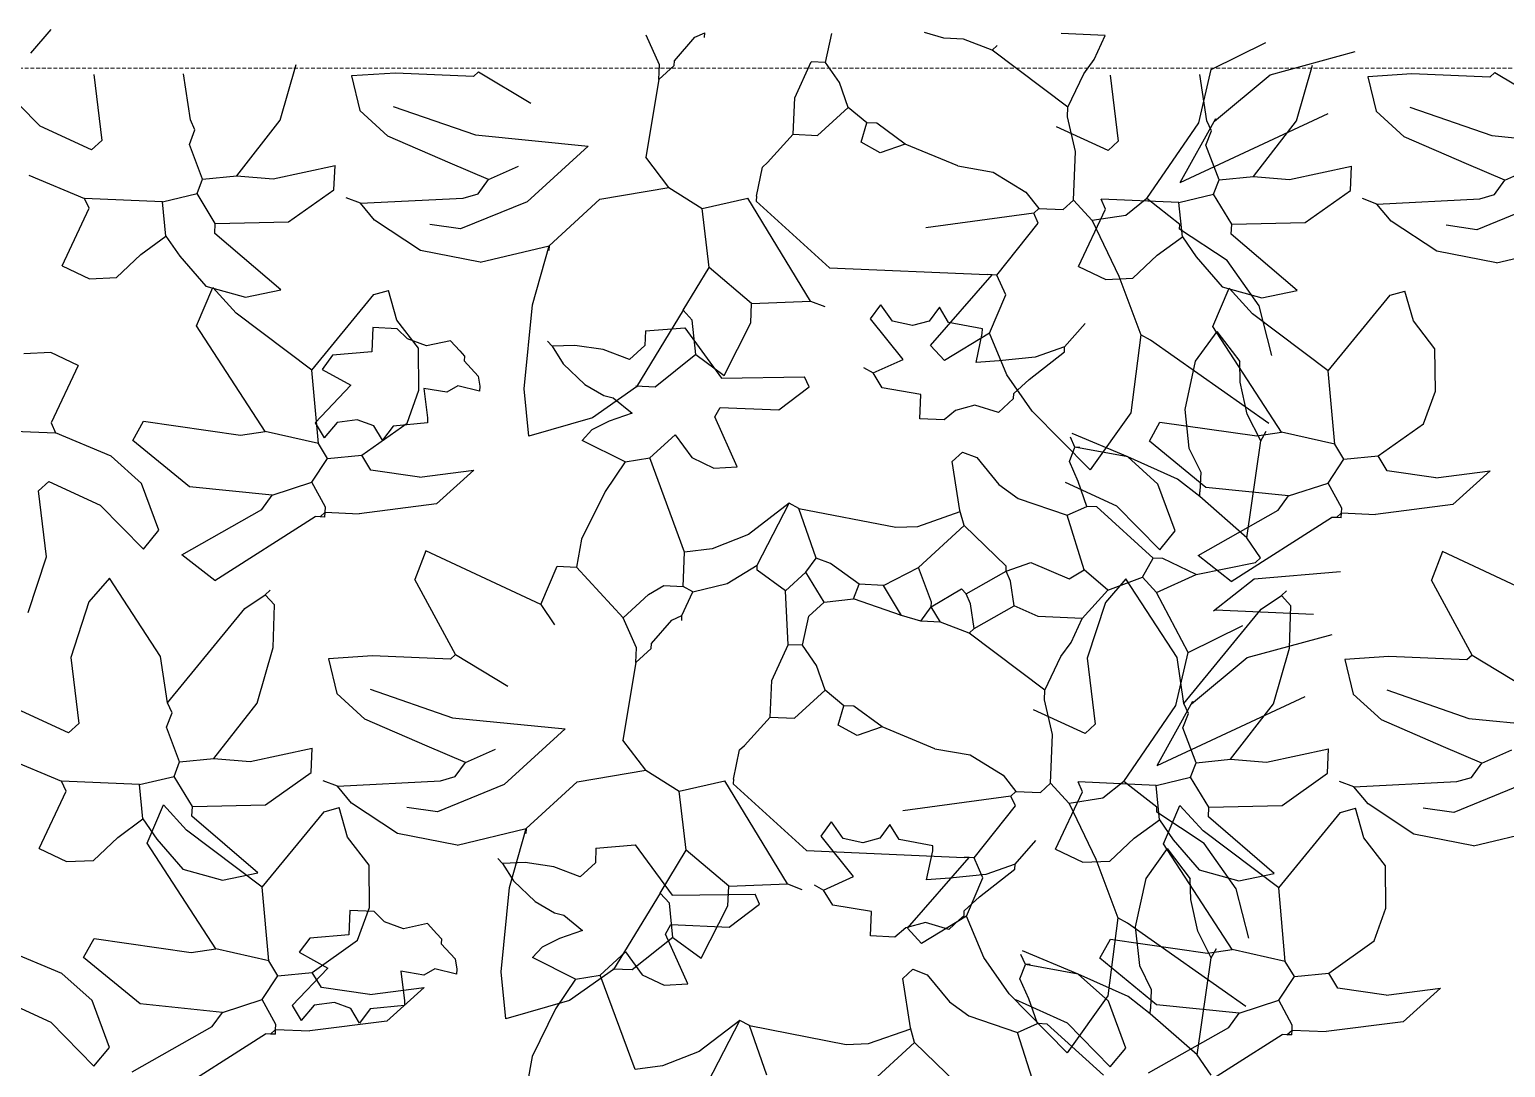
# Model space of a CAD drawing. Header units: inches. Extents: x 2960 to 8891, y 1487 to 4457.
# Drawn here: x 7907.5 to 8004.1, y 3478.7 to 3546.6 of the extents above; entities that cross this region are included whole.
import ezdxf

# ---------------------------------------------------------------- set-up
doc = ezdxf.new("R2010")
doc.units = ezdxf.units.IN
doc.header["$MEASUREMENT"] = 0
doc.linetypes.add('HIDDEN', pattern=[0.375, 0.25, -0.125])
doc.layers.add('A-FLOR-FTPT', color=6, linetype='HIDDEN', lineweight=13)
doc.layers.add('VERDE_siepe', color=96, linetype='Continuous')

msp = doc.modelspace()

# ---------------------------------------------------------------- linework, layer by layer
at = {"layer": 'A-FLOR-FTPT'}
msp.add_line((8103.189, 3544.083), (7807.324, 3544.083), dxfattribs=at)
at = {"layer": 'VERDE_siepe'}
for p, q in [((7907.582, 3545.084), (7908.927, 3546.623)), ((7948.747, 3544.301), (7947.873, 3546.257)), ((7951.063, 3546.118), (7951.715, 3546.41)), ((7951.701, 3546.09), (7951.715, 3546.41)), ((7959.62, 3544.467), (7960.023, 3546.367)), ((7967.36, 3546.047), (7966.098, 3546.421)), ((7977.915, 3546.226), (7975.044, 3546.352)), ((7977.207, 3544.659), (7977.915, 3546.226)), ((7949.718, 3544.579), (7951.063, 3546.118)), ((7968.636, 3545.991), (7967.36, 3546.047)), ((7970.522, 3545.27), (7968.636, 3545.991)), ((7970.522, 3545.27), (7970.856, 3545.575)), ((7975.474, 3541.539), (7970.522, 3545.27)), ((7984.85, 3544.006), (7988.443, 3545.767)), ((7923.912, 3540.684), (7924.952, 3544.328)), ((7948.705, 3543.344), (7948.747, 3544.301)), ((7949.704, 3544.26), (7949.718, 3544.579)), ((7957.597, 3542.162), (7958.663, 3544.509)), ((7959.62, 3544.467), (7958.663, 3544.509)), ((7960.522, 3543.149), (7959.62, 3544.467)), ((7976.528, 3543.73), (7977.207, 3544.659)), ((7988.721, 3543.661), (7994.279, 3545.178)), ((7990.453, 3540.637), (7991.492, 3544.282)), ((7911.714, 3543.676), (7912.232, 3539.356)), ((7918.044, 3540.702), (7917.587, 3543.727)), ((7931.464, 3543.777), (7928.579, 3543.583)), ((7928.579, 3543.583), (7929.119, 3541.322)), ((7936.568, 3543.554), (7931.464, 3543.777)), ((7936.901, 3543.859), (7936.568, 3543.554)), ((7936.901, 3543.859), (7940.327, 3541.792)), ((7948.705, 3543.344), (7947.844, 3538.268)), ((7948.705, 3543.344), (7949.704, 3544.26)), ((7975.474, 3541.539), (7976.528, 3543.73)), ((7978.254, 3543.629), (7978.773, 3539.31)), ((7984.059, 3540.525), (7984.85, 3544.006)), ((7984.584, 3540.655), (7984.127, 3543.68)), ((7985.076, 3540.63), (7988.721, 3543.661)), ((7998.005, 3543.73), (7995.12, 3543.536)), ((7995.12, 3543.536), (7995.66, 3541.275)), ((8003.109, 3543.507), (7998.005, 3543.73)), ((8003.441, 3543.812), (8003.109, 3543.507)), ((8003.441, 3543.812), (8006.867, 3541.745)), ((7908.191, 3540.293), (7905.366, 3543.172)), ((7961.091, 3541.526), (7960.522, 3543.149)), ((7931.315, 3541.592), (7936.695, 3539.723)), ((7957.498, 3539.765), (7957.597, 3542.162)), ((7959.093, 3539.696), (7961.091, 3541.526)), ((7962.325, 3540.514), (7961.091, 3541.526)), ((7975.446, 3540.9), (7975.474, 3541.539)), ((7997.856, 3541.545), (8003.236, 3539.676)), ((7918.335, 3540.049), (7918.044, 3540.701)), ((7921.081, 3537.053), (7923.912, 3540.684)), ((7930.964, 3539.644), (7929.119, 3541.322)), ((7961.95, 3539.252), (7962.325, 3540.514)), ((7962.963, 3540.486), (7962.325, 3540.514)), ((7964.821, 3539.127), (7962.963, 3540.486)), ((7975.986, 3538.64), (7975.446, 3540.9)), ((7980.646, 3535.56), (7984.059, 3540.525)), ((7992.503, 3541.101), (7982.803, 3536.582)), ((7985.139, 3540.782), (7982.803, 3536.582)), ((7984.875, 3540.002), (7984.584, 3540.655)), ((7987.622, 3537.006), (7990.453, 3540.637)), ((7997.504, 3539.597), (7995.66, 3541.275)), ((7911.566, 3538.747), (7908.191, 3540.293)), ((7917.974, 3539.106), (7918.335, 3540.049)), ((7935.042, 3537.868), (7930.964, 3539.644)), ((7936.695, 3539.723), (7944.076, 3538.992)), ((7955.819, 3537.921), (7957.498, 3539.765)), ((7957.498, 3539.765), (7959.093, 3539.696)), ((7978.107, 3538.7), (7974.731, 3540.246)), ((7984.515, 3539.059), (7984.875, 3540.002)), ((8001.583, 3537.821), (7997.504, 3539.597)), ((8003.236, 3539.676), (8010.616, 3538.945)), ((7911.566, 3538.747), (7912.232, 3539.356)), ((7918.834, 3536.832), (7917.974, 3539.106)), ((7944.076, 3538.992), (7940.081, 3535.352)), ((7963.198, 3538.558), (7961.95, 3539.252)), ((7964.821, 3539.127), (7963.198, 3538.558)), ((7968.274, 3537.697), (7964.821, 3539.127)), ((7975.847, 3535.449), (7975.986, 3538.64)), ((7978.107, 3538.7), (7978.773, 3539.31)), ((7985.374, 3536.785), (7984.515, 3539.059)), ((7923.452, 3536.86), (7927.503, 3537.732)), ((7927.434, 3536.137), (7927.503, 3537.732)), ((7937.552, 3536.799), (7935.042, 3537.868)), ((7937.552, 3536.799), (7939.508, 3537.673)), ((7949.356, 3536.285), (7947.844, 3538.268)), ((7955.084, 3535.716), (7955.486, 3537.616)), ((7955.486, 3537.616), (7955.819, 3537.921)), ((7968.274, 3537.697), (7970.594, 3537.29)), ((7989.992, 3536.813), (7994.043, 3537.685)), ((7993.974, 3536.091), (7994.043, 3537.685)), ((8004.092, 3536.753), (8001.583, 3537.821)), ((8004.092, 3536.753), (8006.048, 3537.626)), ((7907.464, 3537.095), (7911.108, 3535.57)), ((7918.473, 3535.888), (7918.834, 3536.832)), ((7918.834, 3536.832), (7921.081, 3537.053)), ((7921.081, 3537.053), (7923.452, 3536.86)), ((7936.873, 3535.87), (7937.552, 3536.799)), ((7970.594, 3537.29), (7972.738, 3535.967)), ((7985.013, 3535.842), (7985.374, 3536.785)), ((7985.374, 3536.785), (7987.621, 3537.006)), ((7987.621, 3537.006), (7989.992, 3536.813)), ((8003.413, 3535.823), (8004.092, 3536.753)), ((7911.399, 3534.919), (7911.108, 3535.57)), ((7916.212, 3535.347), (7911.108, 3535.57)), ((7916.212, 3535.347), (7918.473, 3535.888)), ((7919.666, 3533.919), (7918.473, 3535.888)), ((7924.465, 3534.029), (7927.434, 3536.137)), ((7929.175, 3535.247), (7928.232, 3535.607)), ((7929.175, 3535.247), (7935.902, 3535.593)), ((7935.902, 3535.593), (7936.873, 3535.87)), ((7944.848, 3535.522), (7949.356, 3536.285)), ((7949.356, 3536.285), (7951.533, 3534.912)), ((7951.533, 3534.912), (7954.536, 3535.592)), ((7958.62, 3528.85), (7954.536, 3535.592)), ((7955.084, 3535.716), (7955.07, 3535.396)), ((7972.738, 3535.967), (7973.586, 3534.909)), ((7982.753, 3535.301), (7985.013, 3535.842)), ((7986.206, 3533.872), (7985.013, 3535.842)), ((7991.005, 3533.982), (7993.974, 3536.091)), ((8002.442, 3535.546), (8003.413, 3535.823)), ((7909.637, 3531.16), (7911.399, 3534.919)), ((7916.434, 3533.101), (7916.212, 3535.347)), ((7930.095, 3534.136), (7929.175, 3535.247)), ((7940.081, 3535.352), (7935.712, 3533.567)), ((7941.519, 3532.472), (7944.848, 3535.522)), ((7952.004, 3531.056), (7951.533, 3534.912)), ((7955.07, 3535.396), (7959.866, 3531.032)), ((7973.254, 3534.603), (7966.179, 3533.633)), ((7973.254, 3534.603), (7973.586, 3534.909)), ((7973.545, 3533.952), (7973.254, 3534.603)), ((7973.586, 3534.909), (7975.182, 3534.839)), ((7975.182, 3534.839), (7975.847, 3535.449)), ((7977.068, 3534.118), (7975.847, 3535.449)), ((7976.177, 3531.113), (7977.94, 3534.872)), ((7977.94, 3534.872), (7977.649, 3535.523)), ((7982.753, 3535.301), (7977.649, 3535.523)), ((7980.646, 3535.56), (7979.276, 3534.451)), ((7982.81, 3533.867), (7980.646, 3535.56)), ((7982.974, 3533.054), (7982.753, 3535.301)), ((7995.715, 3535.2), (7994.772, 3535.561)), ((7995.715, 3535.2), (8002.442, 3535.546)), ((7996.635, 3534.089), (7995.715, 3535.2)), ((8006.621, 3535.305), (8002.252, 3533.52)), ((7919.638, 3533.28), (7919.666, 3533.919)), ((7919.666, 3533.919), (7924.465, 3534.029)), ((7933.091, 3532.16), (7930.095, 3534.136)), ((7935.712, 3533.567), (7933.709, 3533.859)), ((7970.839, 3530.554), (7973.545, 3533.952)), ((7979.276, 3534.451), (7977.068, 3534.118)), ((7977.068, 3534.118), (7978.809, 3530.474)), ((7982.796, 3533.549), (7982.81, 3533.867)), ((7986.179, 3533.234), (7986.206, 3533.872)), ((7986.206, 3533.872), (7991.005, 3533.982)), ((7999.631, 3532.113), (7996.635, 3534.089)), ((8002.252, 3533.52), (8000.249, 3533.812)), ((7914.783, 3531.895), (7916.434, 3533.101)), ((7916.434, 3533.101), (7917.335, 3531.783)), ((7923.951, 3529.577), (7919.638, 3533.28)), ((7981.324, 3531.848), (7982.974, 3533.054)), ((7985.903, 3531.495), (7982.796, 3533.549)), ((7982.974, 3533.054), (7983.875, 3531.737)), ((7990.491, 3529.53), (7986.179, 3533.234)), ((7913.189, 3530.388), (7914.783, 3531.895)), ((7917.335, 3531.783), (7919.036, 3529.826)), ((7936.997, 3531.39), (7933.091, 3532.16)), ((7936.997, 3531.39), (7941.519, 3532.472)), ((7940.421, 3528.611), (7941.519, 3532.472)), ((7941.519, 3532.472), (7941.505, 3532.152)), ((7979.73, 3530.341), (7981.324, 3531.848)), ((7983.875, 3531.737), (7985.576, 3529.779)), ((8003.537, 3531.343), (7999.631, 3532.113)), ((8003.537, 3531.343), (8008.059, 3532.425)), ((7909.637, 3531.16), (7911.425, 3530.311)), ((7950.284, 3528.254), (7952.004, 3531.056)), ((7954.778, 3528.697), (7952.004, 3531.056)), ((7959.866, 3531.032), (7970.202, 3530.582)), ((7976.177, 3531.113), (7977.965, 3530.264)), ((7988.01, 3528.527), (7985.903, 3531.495)), ((7911.425, 3530.311), (7913.189, 3530.388)), ((7919.036, 3529.826), (7921.646, 3529.097)), ((7966.484, 3525.949), (7970.521, 3530.568)), ((7970.521, 3530.568), (7970.202, 3530.582)), ((7970.839, 3530.554), (7970.521, 3530.568)), ((7971.422, 3529.25), (7970.839, 3530.554)), ((7977.965, 3530.264), (7979.73, 3530.341)), ((7978.809, 3530.474), (7980.257, 3526.627)), ((7985.576, 3529.779), (7988.186, 3529.05)), ((7918.437, 3527.22), (7919.506, 3529.731)), ((7921.03, 3528.066), (7919.506, 3529.731)), ((7921.646, 3529.097), (7923.951, 3529.577)), ((7925.982, 3524.334), (7930.033, 3529.272)), ((7930.033, 3529.272), (7931.004, 3529.549)), ((7931.558, 3527.607), (7931.004, 3529.549)), ((7954.778, 3528.697), (7958.62, 3528.85)), ((7958.62, 3528.85), (7959.563, 3528.488)), ((7970.354, 3526.74), (7971.422, 3529.25)), ((7984.978, 3527.174), (7986.046, 3529.684)), ((7987.571, 3528.019), (7986.046, 3529.684)), ((7988.186, 3529.05), (7990.491, 3529.53)), ((7992.523, 3524.287), (7996.573, 3529.225)), ((7996.573, 3529.225), (7997.544, 3529.502)), ((7998.098, 3527.56), (7997.544, 3529.502)), ((7925.982, 3524.334), (7921.03, 3528.066)), ((7939.887, 3523.099), (7940.421, 3528.611)), ((7950.284, 3528.254), (7947.232, 3523.24)), ((7950.894, 3527.588), (7950.284, 3528.254)), ((7954.723, 3527.421), (7954.778, 3528.697)), ((7962.564, 3527.676), (7963.243, 3528.605)), ((7964.006, 3527.528), (7963.243, 3528.605)), ((7967.071, 3528.439), (7966.408, 3527.538)), ((7967.668, 3527.454), (7967.071, 3528.439)), ((7992.523, 3524.287), (7987.571, 3528.019)), ((7988.828, 3525.295), (7988.01, 3528.527)), ((7922.93, 3520.313), (7918.437, 3527.22)), ((7929.982, 3527.111), (7929.913, 3525.516)), ((7931.577, 3527.041), (7929.982, 3527.111)), ((7932.972, 3525.774), (7931.558, 3527.607)), ((7932.25, 3526.368), (7931.577, 3527.041)), ((7947.827, 3526.898), (7947.786, 3525.941)), ((7947.827, 3526.898), (7950.394, 3527.105)), ((7950.394, 3527.105), (7952.807, 3523.804)), ((7951.116, 3525.341), (7950.894, 3527.588)), ((7952.974, 3523.981), (7954.723, 3527.421)), ((7964.686, 3525.026), (7962.564, 3527.676)), ((7965.304, 3527.243), (7964.006, 3527.528)), ((7966.408, 3527.538), (7965.304, 3527.243)), ((7969.887, 3527.038), (7967.668, 3527.454)), ((7969.873, 3526.718), (7969.887, 3527.038)), ((7975.269, 3525.844), (7976.614, 3527.383)), ((7989.471, 3520.266), (7984.978, 3527.174)), ((7999.512, 3525.727), (7998.098, 3527.56)), ((7933.486, 3525.913), (7932.25, 3526.368)), ((7935.059, 3526.25), (7933.486, 3525.913)), ((7935.669, 3525.584), (7935.059, 3526.25)), ((7941.711, 3525.886), (7941.406, 3526.219)), ((7943.194, 3525.943), (7941.71, 3525.886)), ((7945.061, 3525.678), (7943.194, 3525.943)), ((7947.786, 3525.941), (7946.787, 3525.026)), ((7967.399, 3524.951), (7966.484, 3525.949)), ((7970.354, 3526.74), (7967.399, 3524.951)), ((7969.471, 3524.818), (7969.873, 3526.718)), ((7971.483, 3524.028), (7970.354, 3526.74)), ((7980.257, 3526.627), (7979.593, 3521.522)), ((7980.881, 3526.281), (7980.257, 3526.627)), ((7988.633, 3520.83), (7980.881, 3526.281)), ((7985.221, 3526.866), (7983.821, 3524.917)), ((7985.221, 3526.866), (7986.733, 3524.882)), ((7908.897, 3525.477), (7907.132, 3525.4)), ((7910.685, 3524.628), (7908.897, 3525.477)), ((7927.347, 3525.308), (7926.667, 3524.379)), ((7929.913, 3525.516), (7927.347, 3525.308)), ((7932.998, 3523.005), (7932.972, 3525.774)), ((7935.669, 3525.584), (7935.974, 3525.251)), ((7935.974, 3525.251), (7935.96, 3524.933)), ((7941.71, 3525.886), (7942.438, 3524.746)), ((7946.787, 3525.026), (7945.061, 3525.678)), ((7951.116, 3525.341), (7948.466, 3523.219)), ((7951.116, 3525.341), (7952.974, 3523.981)), ((7962.73, 3524.153), (7964.686, 3525.026)), ((7973.349, 3525.176), (7970.991, 3524.935)), ((7972.938, 3523.708), (7975.255, 3525.525)), ((7975.269, 3525.844), (7973.349, 3525.176)), ((7975.255, 3525.525), (7975.269, 3525.844)), ((7999.538, 3522.959), (7999.512, 3525.727)), ((7910.685, 3524.628), (7908.922, 3520.869)), ((7926.411, 3519.521), (7925.982, 3524.334)), ((7926.667, 3524.379), (7928.539, 3523.339)), ((7935.96, 3524.933), (7936.876, 3523.934)), ((7942.438, 3524.746), (7943.846, 3523.393)), ((7962.105, 3524.5), (7962.73, 3524.153)), ((7963.326, 3523.168), (7962.73, 3524.153)), ((7970.991, 3524.935), (7969.471, 3524.818)), ((7973.141, 3521.649), (7971.483, 3524.028)), ((7983.821, 3524.917), (7983.136, 3521.743)), ((7986.763, 3523.53), (7986.733, 3524.882)), ((7992.951, 3519.475), (7992.523, 3524.287)), ((7928.539, 3523.339), (7926.195, 3520.883)), ((7932.223, 3520.866), (7932.998, 3523.005)), ((7933.325, 3523.13), (7933.56, 3521.202)), ((7934.828, 3522.88), (7933.325, 3523.13)), ((7935.54, 3523.294), (7934.828, 3522.88)), ((7936.969, 3522.952), (7935.54, 3523.294)), ((7936.876, 3523.934), (7936.983, 3523.271)), ((7936.983, 3523.271), (7936.969, 3522.952)), ((7940.193, 3520.011), (7939.887, 3523.099)), ((7943.846, 3523.393), (7945.106, 3522.662)), ((7947.232, 3523.24), (7944.355, 3521.213)), ((7948.466, 3523.219), (7947.19, 3523.275)), ((7952.807, 3523.804), (7958.243, 3523.887)), ((7956.552, 3521.723), (7958.535, 3523.235)), ((7958.535, 3523.235), (7958.243, 3523.887)), ((7965.864, 3522.738), (7963.326, 3523.168)), ((7971.94, 3522.793), (7972.938, 3523.708)), ((7987.219, 3521.451), (7986.763, 3523.53)), ((7945.106, 3522.662), (7945.718, 3522.515)), ((7945.718, 3522.515), (7946.953, 3521.502)), ((7965.794, 3521.143), (7965.864, 3522.738)), ((7971.592, 3522.169), (7970.927, 3521.559)), ((7971.592, 3522.169), (7971.926, 3522.474)), ((7971.926, 3522.474), (7971.94, 3522.793)), ((7998.763, 3520.82), (7999.538, 3522.959)), ((7928.962, 3521.077), (7927.644, 3520.906)), ((7930.037, 3520.687), (7928.962, 3521.077)), ((7933.56, 3521.202), (7933.546, 3520.882)), ((7944.355, 3521.213), (7940.193, 3520.011)), ((7946.953, 3521.502), (7945.444, 3520.987)), ((7952.376, 3521.266), (7952.723, 3521.89)), ((7953.832, 3518.006), (7952.376, 3521.266)), ((7952.723, 3521.89), (7956.552, 3521.723)), ((7967.39, 3521.073), (7965.794, 3521.143)), ((7968.119, 3521.686), (7967.39, 3521.073)), ((7969.39, 3522.031), (7968.119, 3521.686)), ((7970.927, 3521.559), (7969.39, 3522.031)), ((7976.935, 3517.794), (7973.141, 3521.649)), ((7979.593, 3521.522), (7976.935, 3517.794)), ((7983.136, 3521.743), (7983.408, 3519.215)), ((7988.106, 3519.708), (7987.219, 3521.451)), ((7904.11, 3520.441), (7909.213, 3520.218)), ((7908.922, 3520.869), (7909.213, 3520.218)), ((7912.857, 3518.693), (7909.213, 3520.218)), ((7914.275, 3519.731), (7914.968, 3520.979)), ((7914.968, 3520.979), (7921.321, 3520.064)), ((7921.321, 3520.064), (7922.93, 3520.313)), ((7926.411, 3519.521), (7922.93, 3520.313)), ((7926.195, 3520.883), (7926.791, 3519.899)), ((7927.644, 3520.906), (7926.791, 3519.899)), ((7929.254, 3518.759), (7932.223, 3520.866)), ((7930.619, 3519.732), (7930.037, 3520.687)), ((7931.299, 3520.661), (7930.619, 3519.732)), ((7933.546, 3520.882), (7931.299, 3520.661)), ((7944.304, 3520.421), (7943.679, 3519.727)), ((7945.444, 3520.987), (7944.304, 3520.421)), ((7979.398, 3518.646), (7975.754, 3520.171)), ((7980.816, 3519.684), (7981.509, 3520.932)), ((7981.509, 3520.932), (7987.861, 3520.017)), ((7987.861, 3520.017), (7989.471, 3520.266)), ((7988.106, 3519.708), (7988.452, 3520.332)), ((7992.951, 3519.475), (7989.471, 3520.266)), ((7995.795, 3518.712), (7998.763, 3520.82)), ((7917.978, 3516.693), (7914.275, 3519.731)), ((7927.008, 3518.536), (7926.411, 3519.521)), ((7946.495, 3518.326), (7943.679, 3519.727)), ((7948.104, 3518.576), (7949.769, 3520.101)), ((7949.769, 3520.101), (7950.858, 3518.598)), ((7975.581, 3518.336), (7975.941, 3519.28)), ((7975.941, 3519.28), (7975.65, 3519.932)), ((7976.26, 3519.266), (7975.941, 3519.28)), ((7979.398, 3518.646), (7975.941, 3519.28)), ((7984.519, 3516.646), (7980.816, 3519.684)), ((7983.408, 3519.215), (7984.18, 3517.642)), ((7987.189, 3513.356), (7988.106, 3519.708)), ((7993.548, 3518.49), (7992.951, 3519.475)), ((7914.835, 3516.915), (7912.857, 3518.693)), ((7925.981, 3516.984), (7927.008, 3518.536)), ((7927.008, 3518.536), (7929.254, 3518.759)), ((7929.851, 3517.774), (7929.254, 3518.759)), ((7946.495, 3518.326), (7945.185, 3516.385)), ((7946.495, 3518.326), (7948.104, 3518.576)), ((7950.392, 3512.403), (7948.104, 3518.576)), ((7950.858, 3518.598), (7952.297, 3517.92)), ((7967.911, 3518.352), (7968.576, 3518.962)), ((7968.409, 3515.134), (7967.911, 3518.352)), ((7968.576, 3518.962), (7969.519, 3518.601)), ((7969.519, 3518.601), (7970.965, 3516.84)), ((7976.163, 3517.033), (7975.581, 3518.336)), ((7981.375, 3516.868), (7979.398, 3518.646)), ((7982.665, 3517.188), (7979.398, 3518.646)), ((7992.521, 3516.937), (7993.548, 3518.49)), ((7993.548, 3518.49), (7995.795, 3518.712)), ((7996.391, 3517.727), (7995.795, 3518.712)), ((7933.027, 3517.315), (7929.851, 3517.774)), ((7933.027, 3517.315), (7936.586, 3517.775)), ((7936.586, 3517.775), (7934.142, 3515.575)), ((7952.297, 3517.92), (7953.832, 3518.006)), ((7984.18, 3517.642), (7984.125, 3516.366)), ((7999.567, 3517.268), (7996.391, 3517.727)), ((7999.567, 3517.268), (8003.126, 3517.728)), ((8003.126, 3517.728), (8000.682, 3515.528)), ((7908.756, 3517.041), (7908.089, 3516.432)), ((7908.608, 3512.112), (7908.089, 3516.432)), ((7908.756, 3517.041), (7912.131, 3515.495)), ((7915.968, 3513.85), (7914.835, 3516.915)), ((7923.387, 3516.138), (7917.978, 3516.693)), ((7923.387, 3516.138), (7925.981, 3516.984)), ((7926.868, 3515.347), (7925.981, 3516.984)), ((7945.185, 3516.385), (7943.639, 3513.254)), ((7970.965, 3516.84), (7972.236, 3515.926)), ((7975.296, 3516.995), (7978.671, 3515.449)), ((7976.731, 3515.41), (7976.163, 3517.033)), ((7982.508, 3513.803), (7981.375, 3516.868)), ((7984.111, 3516.047), (7982.665, 3517.188)), ((7984.111, 3516.047), (7984.125, 3516.366)), ((7989.927, 3516.091), (7984.519, 3516.646)), ((7989.927, 3516.091), (7992.521, 3516.937)), ((7993.409, 3515.3), (7992.521, 3516.937)), ((7912.131, 3515.495), (7914.955, 3512.616)), ((7922.708, 3515.209), (7923.387, 3516.138)), ((7926.855, 3515.028), (7926.868, 3515.347)), ((7934.142, 3515.575), (7929.087, 3514.931)), ((7957.244, 3515.621), (7954.573, 3513.577)), ((7955.149, 3511.556), (7957.244, 3515.621)), ((7957.868, 3515.273), (7957.244, 3515.621)), ((7972.236, 3515.926), (7975.428, 3514.828)), ((7975.428, 3514.828), (7976.731, 3515.41)), ((7977.37, 3515.382), (7976.731, 3515.41)), ((7981.059, 3512.025), (7977.37, 3515.382)), ((7978.671, 3515.449), (7981.496, 3512.569)), ((7987.189, 3513.356), (7984.111, 3516.047)), ((7989.248, 3515.162), (7989.927, 3516.091)), ((7993.395, 3514.981), (7993.409, 3515.3)), ((8000.682, 3515.528), (7995.628, 3514.884)), ((7917.464, 3512.241), (7922.708, 3515.209)), ((7919.628, 3510.549), (7926.202, 3514.736)), ((7926.522, 3514.722), (7926.202, 3514.736)), ((7926.522, 3514.722), (7926.855, 3515.028)), ((7926.841, 3514.708), (7926.522, 3514.722)), ((7926.841, 3514.708), (7926.855, 3515.028)), ((7926.855, 3515.028), (7929.087, 3514.931)), ((7957.868, 3515.273), (7964.207, 3514.038)), ((7959.005, 3512.028), (7957.868, 3515.273)), ((7965.659, 3514.097), (7968.431, 3515.063)), ((7968.687, 3514.163), (7968.409, 3515.134)), ((7976.551, 3511.263), (7975.428, 3514.828)), ((7984.004, 3512.194), (7989.248, 3515.162)), ((7986.168, 3510.502), (7992.743, 3514.689)), ((7993.062, 3514.675), (7992.743, 3514.689)), ((7993.062, 3514.675), (7993.395, 3514.981)), ((7993.381, 3514.662), (7993.062, 3514.675)), ((7993.381, 3514.662), (7993.395, 3514.981)), ((7993.395, 3514.981), (7995.628, 3514.884)), ((7914.955, 3512.616), (7915.968, 3513.85)), ((7954.573, 3513.577), (7952.184, 3512.636)), ((7964.207, 3514.038), (7965.659, 3514.097)), ((7965.691, 3511.417), (7968.687, 3514.163)), ((7971.447, 3511.485), (7968.687, 3514.163)), ((7981.496, 3512.569), (7982.508, 3513.803)), ((7988.091, 3512.038), (7987.189, 3513.356)), ((7933.456, 3512.502), (7932.735, 3510.616)), ((7940.974, 3508.979), (7933.456, 3512.502)), ((7943.639, 3513.254), (7943.318, 3511.434)), ((7950.295, 3510.171), (7950.392, 3512.403)), ((7952.184, 3512.636), (7950.392, 3512.403)), ((7999.997, 3512.455), (7999.275, 3510.569)), ((8007.514, 3508.932), (7999.997, 3512.455)), ((7907.423, 3508.47), (7908.608, 3512.112)), ((7919.628, 3510.549), (7917.464, 3512.241)), ((7940.974, 3508.979), (7942.042, 3511.489)), ((7942.042, 3511.489), (7943.318, 3511.434)), ((7946.369, 3508.104), (7943.318, 3511.434)), ((7953.18, 3510.364), (7955.149, 3511.556)), ((7955.136, 3511.238), (7955.149, 3511.556)), ((7958.325, 3511.099), (7959.005, 3512.028)), ((7959.948, 3511.667), (7959.005, 3512.028)), ((7961.807, 3510.307), (7959.948, 3511.667)), ((7963.401, 3510.238), (7965.691, 3511.417)), ((7966.55, 3509.142), (7965.691, 3511.417)), ((7971.433, 3511.167), (7973.055, 3511.735)), ((7971.433, 3511.167), (7971.447, 3511.485)), ((7973.055, 3511.735), (7975.566, 3510.666)), ((7980.365, 3510.777), (7981.059, 3512.025)), ((7981.696, 3511.997), (7981.059, 3512.025)), ((7983.888, 3510.943), (7981.696, 3511.997)), ((7983.888, 3510.943), (7987.758, 3511.733)), ((7986.168, 3510.502), (7984.004, 3512.194)), ((7987.758, 3511.733), (7988.091, 3512.038)), ((7912.74, 3510.704), (7911.395, 3509.165)), ((7916.083, 3505.574), (7912.741, 3510.704)), ((7935.397, 3505.706), (7932.735, 3510.616)), ((7956.994, 3509.879), (7955.136, 3511.238)), ((7956.994, 3509.879), (7958.325, 3511.099)), ((7959.518, 3509.129), (7958.325, 3511.099)), ((7968.811, 3509.683), (7971.433, 3511.167)), ((7971.724, 3510.514), (7971.433, 3511.167)), ((7971.973, 3508.905), (7971.724, 3510.514)), ((7975.566, 3510.666), (7976.551, 3511.263)), ((7978.09, 3509.918), (7976.551, 3511.263)), ((7979.281, 3510.657), (7977.935, 3509.118)), ((7978.09, 3509.918), (7980.365, 3510.777)), ((7982.624, 3505.527), (7979.281, 3510.658)), ((7981.28, 3509.779), (7980.365, 3510.777)), ((7981.28, 3509.779), (7983.888, 3510.943)), ((7987.676, 3510.64), (7985.008, 3508.548)), ((7993.318, 3511.13), (7987.676, 3510.64)), ((8001.937, 3505.659), (7999.275, 3510.569)), ((7921.604, 3508.72), (7922.921, 3509.621)), ((7922.921, 3509.621), (7923.254, 3509.926)), ((7923.531, 3508.955), (7922.921, 3509.621)), ((7946.369, 3508.104), (7948.033, 3509.63)), ((7948.033, 3509.63), (7949.018, 3510.226)), ((7949.018, 3510.226), (7950.295, 3510.171)), ((7950.211, 3508.257), (7950.918, 3509.823)), ((7950.918, 3509.823), (7950.295, 3510.171)), ((7950.918, 3509.823), (7953.18, 3510.364)), ((7957.16, 3506.355), (7956.994, 3509.879)), ((7961.446, 3509.364), (7961.807, 3510.307)), ((7963.401, 3510.238), (7961.807, 3510.307)), ((7964.595, 3508.268), (7963.401, 3510.238)), ((7966.536, 3508.823), (7968.506, 3510.015)), ((7968.506, 3510.015), (7968.811, 3509.683)), ((7969.102, 3509.03), (7968.811, 3509.683)), ((7976.412, 3508.073), (7978.09, 3509.918)), ((7983.346, 3505.853), (7981.28, 3509.779)), ((7988.144, 3508.673), (7989.461, 3509.575)), ((7989.461, 3509.575), (7989.794, 3509.879)), ((7990.072, 3508.908), (7989.461, 3509.575)), ((7911.395, 3509.165), (7910.21, 3505.522)), ((7916.54, 3502.548), (7921.604, 3508.72)), ((7923.448, 3506.175), (7923.531, 3508.955)), ((7940.974, 3508.979), (7941.875, 3507.661)), ((7958.519, 3508.214), (7959.518, 3509.129)), ((7959.518, 3509.129), (7961.446, 3509.364)), ((7964.595, 3508.268), (7961.446, 3509.364)), ((7965.856, 3507.894), (7966.536, 3508.823)), ((7966.536, 3508.823), (7966.55, 3509.142)), ((7967.132, 3507.838), (7966.536, 3508.823)), ((7969.352, 3507.422), (7969.102, 3509.03)), ((7969.352, 3507.422), (7971.973, 3508.905)), ((7973.54, 3508.198), (7971.973, 3508.905)), ((7977.935, 3509.118), (7976.751, 3505.475)), ((7983.081, 3502.501), (7988.144, 3508.673)), ((7985.114, 3508.638), (7991.556, 3508.357)), ((7989.988, 3506.128), (7990.072, 3508.908)), ((7947.243, 3506.148), (7946.369, 3508.104)), ((7948.214, 3506.426), (7949.559, 3507.965)), ((7949.559, 3507.965), (7950.211, 3508.257)), ((7950.197, 3507.937), (7950.211, 3508.257)), ((7958.117, 3506.313), (7958.519, 3508.214)), ((7965.856, 3507.894), (7964.595, 3508.268)), ((7967.132, 3507.838), (7965.856, 3507.894)), ((7969.018, 3507.116), (7967.132, 3507.838)), ((7976.412, 3508.073), (7973.54, 3508.198)), ((7975.704, 3506.506), (7976.412, 3508.073)), ((7983.346, 3505.853), (7986.939, 3507.614)), ((7969.018, 3507.116), (7969.352, 3507.422)), ((7973.97, 3503.385), (7969.018, 3507.116)), ((7987.218, 3505.507), (7992.776, 3507.025)), ((7922.408, 3502.53), (7923.448, 3506.175)), ((7929.961, 3505.623), (7927.076, 3505.43)), ((7935.064, 3505.401), (7929.961, 3505.623)), ((7935.397, 3505.706), (7935.064, 3505.401)), ((7935.397, 3505.706), (7938.823, 3503.639)), ((7947.201, 3505.191), (7947.243, 3506.148)), ((7947.201, 3505.191), (7948.2, 3506.106)), ((7948.2, 3506.106), (7948.214, 3506.426)), ((7956.093, 3504.009), (7957.16, 3506.355)), ((7958.117, 3506.313), (7957.16, 3506.355)), ((7959.018, 3504.996), (7958.117, 3506.313)), ((7975.025, 3505.576), (7975.704, 3506.506)), ((7982.556, 3502.371), (7983.346, 3505.853)), ((7988.949, 3502.483), (7989.988, 3506.128)), ((8001.937, 3505.659), (8001.605, 3505.354)), ((8001.937, 3505.659), (8005.363, 3503.592)), ((7910.21, 3505.522), (7910.728, 3501.203)), ((7916.54, 3502.548), (7916.083, 3505.574)), ((7927.076, 3505.43), (7927.616, 3503.168)), ((7947.201, 3505.191), (7946.34, 3500.115)), ((7959.587, 3503.373), (7959.018, 3504.996)), ((7973.97, 3503.385), (7975.025, 3505.576)), ((7976.751, 3505.475), (7977.269, 3501.156)), ((7983.08, 3502.502), (7982.624, 3505.527)), ((7983.572, 3502.477), (7987.218, 3505.507)), ((7996.501, 3505.577), (7993.616, 3505.383)), ((7993.616, 3505.383), (7994.156, 3503.122)), ((8001.605, 3505.354), (7996.501, 3505.577)), ((7955.994, 3501.612), (7956.093, 3504.009)), ((7929.46, 3501.49), (7927.616, 3503.168)), ((7929.812, 3503.439), (7935.192, 3501.569)), ((7957.589, 3501.542), (7959.587, 3503.373)), ((7960.821, 3502.36), (7959.587, 3503.373)), ((7973.942, 3502.747), (7973.97, 3503.385)), ((7974.482, 3500.486), (7973.942, 3502.747)), ((7990.999, 3502.948), (7981.299, 3498.429)), ((7996.001, 3501.444), (7994.156, 3503.122)), ((7996.352, 3503.392), (8001.732, 3501.523)), ((7910.062, 3500.593), (7906.687, 3502.139)), ((7916.471, 3500.953), (7916.831, 3501.896)), ((7916.831, 3501.896), (7916.54, 3502.548)), ((7919.577, 3498.9), (7922.408, 3502.53)), ((7960.447, 3501.098), (7960.821, 3502.36)), ((7961.459, 3502.332), (7960.821, 3502.36)), ((7963.318, 3500.973), (7961.459, 3502.332)), ((7976.603, 3500.546), (7973.227, 3502.093)), ((7979.142, 3497.407), (7982.556, 3502.371)), ((7983.635, 3502.629), (7981.299, 3498.429)), ((7983.011, 3500.906), (7983.371, 3501.849)), ((7983.371, 3501.849), (7983.081, 3502.501)), ((7986.118, 3498.853), (7988.949, 3502.483)), ((7910.062, 3500.593), (7910.728, 3501.203)), ((7917.33, 3498.678), (7916.471, 3500.953)), ((7933.538, 3499.714), (7929.46, 3501.49)), ((7935.192, 3501.569), (7942.572, 3500.839)), ((7942.572, 3500.839), (7938.577, 3497.199)), ((7954.315, 3499.767), (7955.994, 3501.612)), ((7955.994, 3501.612), (7957.589, 3501.542)), ((7961.694, 3500.404), (7960.447, 3501.098)), ((7963.318, 3500.973), (7961.694, 3500.404)), ((7966.77, 3499.544), (7963.318, 3500.973)), ((7976.603, 3500.547), (7977.269, 3501.156)), ((7983.871, 3498.631), (7983.011, 3500.906)), ((8000.079, 3499.667), (7996.001, 3501.444)), ((8001.732, 3501.523), (8009.112, 3500.792)), ((7947.852, 3498.131), (7946.34, 3500.115)), ((7974.343, 3497.296), (7974.482, 3500.486)), ((7905.961, 3498.942), (7909.605, 3497.417)), ((7917.33, 3498.678), (7919.577, 3498.9)), ((7919.577, 3498.899), (7921.948, 3498.706)), ((7921.948, 3498.706), (7925.999, 3499.578)), ((7925.93, 3497.984), (7925.999, 3499.578)), ((7936.048, 3498.646), (7933.538, 3499.714)), ((7936.048, 3498.646), (7938.004, 3499.52)), ((7953.58, 3497.562), (7953.983, 3499.462)), ((7953.983, 3499.462), (7954.315, 3499.767)), ((7966.77, 3499.544), (7969.09, 3499.137)), ((7969.09, 3499.137), (7971.234, 3497.813)), ((7983.871, 3498.631), (7986.117, 3498.853)), ((7986.118, 3498.853), (7988.489, 3498.659)), ((7988.489, 3498.659), (7992.54, 3499.532)), ((7992.47, 3497.937), (7992.54, 3499.532)), ((8002.588, 3498.599), (8000.079, 3499.667)), ((8002.588, 3498.599), (8004.544, 3499.473)), ((7916.969, 3497.735), (7917.33, 3498.678)), ((7922.961, 3495.875), (7925.93, 3497.984)), ((7935.369, 3497.717), (7936.048, 3498.646)), ((7943.344, 3497.369), (7947.852, 3498.131)), ((7947.852, 3498.131), (7950.029, 3496.758)), ((7983.509, 3497.688), (7983.871, 3498.631)), ((7989.502, 3495.829), (7992.47, 3497.937)), ((8001.909, 3497.67), (8002.588, 3498.599)), ((7909.895, 3496.765), (7909.605, 3497.417)), ((7914.708, 3497.194), (7909.605, 3497.417)), ((7914.708, 3497.194), (7916.969, 3497.735)), ((7914.93, 3494.947), (7914.708, 3497.194)), ((7918.162, 3495.765), (7916.969, 3497.735)), ((7927.671, 3497.094), (7926.728, 3497.454)), ((7927.671, 3497.094), (7934.398, 3497.44)), ((7928.591, 3495.982), (7927.671, 3497.094)), ((7938.577, 3497.199), (7934.208, 3495.414)), ((7934.398, 3497.44), (7935.369, 3497.717)), ((7940.015, 3494.318), (7943.344, 3497.369)), ((7950.029, 3496.758), (7953.032, 3497.438)), ((7957.116, 3490.696), (7953.032, 3497.438)), ((7953.58, 3497.562), (7953.566, 3497.243)), ((7953.566, 3497.243), (7958.362, 3492.879)), ((7971.234, 3497.813), (7972.083, 3496.756)), ((7973.678, 3496.686), (7974.343, 3497.296)), ((7975.564, 3495.964), (7974.343, 3497.296)), ((7976.436, 3496.719), (7976.145, 3497.37)), ((7981.249, 3497.147), (7976.145, 3497.37)), ((7979.142, 3497.407), (7977.772, 3496.298)), ((7981.306, 3495.714), (7979.142, 3497.407)), ((7981.249, 3497.147), (7983.509, 3497.688)), ((7981.47, 3494.901), (7981.249, 3497.147)), ((7984.703, 3495.719), (7983.509, 3497.688)), ((7994.211, 3497.047), (7993.268, 3497.407)), ((7994.211, 3497.047), (8000.938, 3497.393)), ((7995.131, 3495.935), (7994.211, 3497.047)), ((8005.118, 3497.152), (8000.748, 3495.367)), ((8000.938, 3497.393), (8001.909, 3497.67)), ((7908.133, 3493.007), (7909.895, 3496.765)), ((7931.587, 3494.006), (7928.591, 3495.982)), ((7950.501, 3492.902), (7950.029, 3496.758)), ((7971.75, 3496.45), (7964.676, 3495.48)), ((7971.75, 3496.45), (7972.083, 3496.756)), ((7972.041, 3495.799), (7971.75, 3496.45)), ((7972.083, 3496.756), (7973.678, 3496.686)), ((7974.673, 3492.96), (7976.436, 3496.719)), ((7977.772, 3496.298), (7975.564, 3495.964)), ((7975.564, 3495.964), (7977.305, 3492.321)), ((7915.196, 3493.365), (7916.264, 3495.875)), ((7917.789, 3494.211), (7916.264, 3495.875)), ((7918.134, 3495.127), (7918.162, 3495.765)), ((7922.447, 3491.424), (7918.134, 3495.127)), ((7918.162, 3495.765), (7922.961, 3495.875)), ((7922.741, 3490.479), (7926.792, 3495.416)), ((7926.792, 3495.416), (7927.763, 3495.693)), ((7928.317, 3493.752), (7927.763, 3495.693)), ((7934.208, 3495.414), (7932.205, 3495.705)), ((7969.336, 3492.4), (7972.041, 3495.799)), ((7981.293, 3495.395), (7981.306, 3495.714)), ((7984.399, 3493.342), (7981.293, 3495.395)), ((7981.737, 3493.318), (7982.805, 3495.829)), ((7984.33, 3494.164), (7982.805, 3495.829)), ((7984.675, 3495.08), (7984.703, 3495.719)), ((7988.987, 3491.377), (7984.675, 3495.08)), ((7984.703, 3495.719), (7989.502, 3495.829)), ((7989.281, 3490.432), (7993.332, 3495.37)), ((7993.332, 3495.37), (7994.303, 3495.647)), ((7994.857, 3493.705), (7994.303, 3495.647)), ((7998.127, 3493.96), (7995.131, 3495.935)), ((8000.748, 3495.367), (7998.746, 3495.659)), ((7913.28, 3493.741), (7914.93, 3494.947)), ((7914.93, 3494.947), (7915.831, 3493.63)), ((7922.741, 3490.479), (7917.789, 3494.211)), ((7935.493, 3493.236), (7940.015, 3494.318)), ((7938.917, 3490.458), (7940.015, 3494.318)), ((7940.015, 3494.318), (7940.001, 3493.999)), ((7959.323, 3493.821), (7960.002, 3494.75)), ((7960.764, 3493.672), (7960.002, 3494.75)), ((7963.83, 3494.583), (7963.167, 3493.682)), ((7964.427, 3493.598), (7963.83, 3494.583)), ((7979.82, 3493.694), (7981.47, 3494.901)), ((7981.47, 3494.901), (7982.371, 3493.583)), ((7989.281, 3490.432), (7984.33, 3494.164)), ((8002.033, 3493.19), (8006.555, 3494.272)), ((7911.686, 3492.235), (7913.28, 3493.741)), ((7919.689, 3486.457), (7915.196, 3493.365)), ((7915.831, 3493.63), (7917.532, 3491.672)), ((7929.731, 3491.918), (7928.317, 3493.752)), ((7935.493, 3493.236), (7931.587, 3494.006)), ((7944.586, 3493.042), (7947.152, 3493.25)), ((7947.152, 3493.25), (7949.566, 3489.949)), ((7961.445, 3491.171), (7959.323, 3493.821)), ((7962.062, 3493.387), (7960.764, 3493.672)), ((7963.167, 3493.682), (7962.062, 3493.387)), ((7966.646, 3493.182), (7964.427, 3493.598)), ((7966.632, 3492.862), (7966.646, 3493.182)), ((7972.028, 3491.988), (7973.373, 3493.527)), ((7978.226, 3492.188), (7979.82, 3493.694)), ((7986.23, 3486.41), (7981.737, 3493.318)), ((7982.371, 3493.583), (7984.072, 3491.625)), ((7986.506, 3490.374), (7984.399, 3493.342)), ((7996.271, 3491.872), (7994.857, 3493.705)), ((8002.033, 3493.19), (7998.127, 3493.96)), ((7908.133, 3493.007), (7909.921, 3492.158)), ((7909.921, 3492.158), (7911.686, 3492.235)), ((7938.47, 3492.031), (7938.165, 3492.363)), ((7939.953, 3492.088), (7938.469, 3492.031)), ((7941.82, 3491.822), (7939.953, 3492.088)), ((7944.544, 3492.085), (7943.546, 3491.17)), ((7944.586, 3493.042), (7944.544, 3492.085)), ((7948.78, 3490.101), (7950.501, 3492.902)), ((7953.274, 3490.543), (7950.501, 3492.902)), ((7958.362, 3492.879), (7968.698, 3492.428)), ((7964.98, 3487.796), (7969.017, 3492.414)), ((7966.23, 3490.962), (7966.632, 3492.862)), ((7969.017, 3492.414), (7968.698, 3492.428)), ((7969.336, 3492.4), (7969.017, 3492.414)), ((7969.918, 3491.097), (7969.336, 3492.4)), ((7974.673, 3492.96), (7976.461, 3492.111)), ((7976.461, 3492.111), (7978.226, 3492.188)), ((7977.305, 3492.321), (7978.753, 3488.474)), ((7981.98, 3493.01), (7980.58, 3491.061)), ((7981.98, 3493.01), (7983.492, 3491.027)), ((7917.532, 3491.672), (7920.142, 3490.943)), ((7920.142, 3490.943), (7922.447, 3491.424)), ((7929.757, 3489.15), (7929.731, 3491.918)), ((7938.469, 3492.031), (7939.197, 3490.891)), ((7943.546, 3491.17), (7941.82, 3491.822)), ((7959.489, 3490.297), (7961.445, 3491.171)), ((7970.108, 3491.32), (7967.749, 3491.08)), ((7969.697, 3489.852), (7972.014, 3491.669)), ((7972.028, 3491.988), (7970.108, 3491.32)), ((7972.014, 3491.669), (7972.028, 3491.988)), ((7984.072, 3491.625), (7986.682, 3490.897)), ((7986.682, 3490.897), (7988.987, 3491.377)), ((7996.297, 3489.103), (7996.271, 3491.872)), ((7923.17, 3485.666), (7922.741, 3490.479)), ((7938.383, 3484.946), (7938.917, 3490.458)), ((7939.197, 3490.891), (7940.605, 3489.538)), ((7953.219, 3489.268), (7953.274, 3490.543)), ((7953.274, 3490.543), (7957.116, 3490.696)), ((7957.116, 3490.696), (7958.06, 3490.335)), ((7958.864, 3490.645), (7959.489, 3490.297)), ((7960.085, 3489.312), (7959.489, 3490.297)), ((7967.749, 3491.08), (7966.23, 3490.962)), ((7968.85, 3488.586), (7969.918, 3491.097)), ((7980.58, 3491.061), (7979.895, 3487.887)), ((7983.522, 3489.674), (7983.492, 3491.027)), ((7987.324, 3487.141), (7986.506, 3490.374)), ((7989.71, 3485.619), (7989.281, 3490.432)), ((7940.605, 3489.538), (7941.865, 3488.806)), ((7948.78, 3490.101), (7945.728, 3485.087)), ((7949.391, 3489.435), (7948.78, 3490.101)), ((7949.612, 3487.188), (7949.391, 3489.435)), ((7949.566, 3489.949), (7955.002, 3490.031)), ((7951.47, 3485.828), (7953.219, 3489.268)), ((7953.31, 3487.868), (7955.294, 3489.38)), ((7955.294, 3489.38), (7955.002, 3490.031)), ((7962.623, 3488.882), (7960.085, 3489.312)), ((7968.699, 3488.937), (7969.697, 3489.852)), ((7983.978, 3487.595), (7983.522, 3489.674)), ((7928.478, 3488.958), (7928.409, 3487.362)), ((7930.074, 3488.888), (7928.478, 3488.958)), ((7928.982, 3487.011), (7929.757, 3489.15)), ((7930.747, 3488.214), (7930.074, 3488.888)), ((7941.865, 3488.806), (7942.477, 3488.659)), ((7942.477, 3488.659), (7943.712, 3487.647)), ((7962.553, 3487.287), (7962.623, 3488.882)), ((7968.85, 3488.586), (7965.895, 3486.797)), ((7968.351, 3488.313), (7967.686, 3487.703)), ((7968.351, 3488.313), (7968.685, 3488.618)), ((7968.685, 3488.618), (7968.699, 3488.937)), ((7969.979, 3485.875), (7968.85, 3488.586)), ((7978.753, 3488.474), (7978.089, 3483.368)), ((7979.377, 3488.127), (7978.753, 3488.474)), ((7995.522, 3486.964), (7996.297, 3489.103)), ((7928.409, 3487.362), (7925.843, 3487.155)), ((7931.983, 3487.76), (7930.747, 3488.214)), ((7933.555, 3488.097), (7931.983, 3487.76)), ((7934.165, 3487.431), (7933.555, 3488.097)), ((7934.165, 3487.431), (7934.471, 3487.098)), ((7943.712, 3487.647), (7942.203, 3487.131)), ((7949.135, 3487.41), (7949.482, 3488.035)), ((7950.591, 3484.151), (7949.135, 3487.41)), ((7949.482, 3488.035), (7953.31, 3487.868)), ((7964.149, 3487.217), (7962.553, 3487.287)), ((7964.878, 3487.83), (7964.149, 3487.217)), ((7966.149, 3488.175), (7964.878, 3487.83)), ((7965.895, 3486.797), (7964.98, 3487.796)), ((7967.686, 3487.703), (7966.149, 3488.175)), ((7987.129, 3482.676), (7979.377, 3488.127)), ((7979.895, 3487.887), (7980.167, 3485.359)), ((7984.865, 3485.852), (7983.978, 3487.595)), ((7909.616, 3484.837), (7905.972, 3486.362)), ((7911.034, 3485.875), (7911.727, 3487.123)), ((7911.727, 3487.123), (7918.08, 3486.208)), ((7918.08, 3486.208), (7919.689, 3486.457)), ((7923.17, 3485.666), (7919.689, 3486.457)), ((7925.843, 3487.155), (7925.163, 3486.226)), ((7926.013, 3484.903), (7928.982, 3487.011)), ((7934.471, 3487.098), (7934.457, 3486.779)), ((7934.457, 3486.779), (7935.372, 3485.781)), ((7941.063, 3486.566), (7940.438, 3485.872)), ((7942.203, 3487.131), (7941.063, 3486.566)), ((7949.612, 3487.188), (7946.962, 3485.066)), ((7949.612, 3487.188), (7951.47, 3485.828)), ((7976.157, 3484.79), (7972.513, 3486.315)), ((7977.575, 3485.829), (7978.268, 3487.077)), ((7978.268, 3487.077), (7984.62, 3486.161)), ((7984.62, 3486.161), (7986.23, 3486.41)), ((7984.865, 3485.852), (7985.211, 3486.477)), ((7989.71, 3485.619), (7986.23, 3486.41)), ((7992.554, 3484.856), (7995.522, 3486.964)), ((7914.737, 3482.837), (7911.034, 3485.875)), ((7923.766, 3484.681), (7923.17, 3485.666)), ((7925.163, 3486.226), (7927.036, 3485.185)), ((7935.372, 3485.781), (7935.479, 3485.118)), ((7943.254, 3484.471), (7940.438, 3485.872)), ((7944.863, 3484.72), (7946.528, 3486.246)), ((7946.528, 3486.246), (7947.617, 3484.742)), ((7971.637, 3483.496), (7969.979, 3485.875)), ((7972.34, 3484.481), (7972.7, 3485.424)), ((7972.7, 3485.424), (7972.409, 3486.076)), ((7973.019, 3485.41), (7972.7, 3485.424)), ((7976.157, 3484.79), (7972.7, 3485.424)), ((7981.278, 3482.791), (7977.575, 3485.829)), ((7980.167, 3485.359), (7980.939, 3483.786)), ((7983.948, 3479.501), (7984.865, 3485.852)), ((7990.307, 3484.634), (7989.71, 3485.619)), ((7911.594, 3483.059), (7909.616, 3484.837)), ((7922.74, 3483.128), (7923.766, 3484.681)), ((7923.766, 3484.681), (7926.013, 3484.903)), ((7927.036, 3485.185), (7924.692, 3482.73)), ((7926.61, 3483.918), (7926.013, 3484.903)), ((7931.821, 3484.977), (7932.056, 3483.049)), ((7933.325, 3484.727), (7931.821, 3484.977)), ((7934.036, 3485.14), (7933.325, 3484.727)), ((7935.465, 3484.798), (7934.036, 3485.14)), ((7935.479, 3485.118), (7935.465, 3484.798)), ((7938.689, 3481.857), (7938.383, 3484.946)), ((7943.254, 3484.471), (7941.944, 3482.529)), ((7945.728, 3485.087), (7942.851, 3483.06)), ((7943.254, 3484.471), (7944.863, 3484.72)), ((7947.151, 3478.548), (7944.863, 3484.72)), ((7946.962, 3485.066), (7945.686, 3485.121)), ((7947.617, 3484.742), (7949.055, 3484.065)), ((7964.67, 3484.496), (7965.335, 3485.106)), ((7965.168, 3481.278), (7964.67, 3484.496)), ((7965.335, 3485.106), (7966.278, 3484.745)), ((7966.278, 3484.745), (7967.724, 3482.984)), ((7972.922, 3483.177), (7972.34, 3484.481)), ((7978.134, 3483.013), (7976.157, 3484.79)), ((7979.424, 3483.332), (7976.157, 3484.79)), ((7989.28, 3483.081), (7990.307, 3484.634)), ((7990.307, 3484.634), (7992.554, 3484.856)), ((7993.15, 3483.871), (7992.554, 3484.856)), ((7929.786, 3483.459), (7926.61, 3483.918)), ((7929.786, 3483.459), (7933.345, 3483.919)), ((7933.345, 3483.919), (7930.901, 3481.719)), ((7949.055, 3484.065), (7950.591, 3484.151)), ((7975.432, 3479.64), (7971.637, 3483.496)), ((7980.939, 3483.786), (7980.884, 3482.511)), ((7996.326, 3483.413), (7993.15, 3483.871)), ((7996.326, 3483.413), (7999.885, 3483.872)), ((7999.885, 3483.872), (7997.441, 3481.673)), ((7905.514, 3483.186), (7908.89, 3481.64)), ((7912.727, 3479.994), (7911.594, 3483.059)), ((7920.146, 3482.282), (7914.737, 3482.837)), ((7920.146, 3482.282), (7922.74, 3483.128)), ((7923.627, 3481.491), (7922.74, 3483.128)), ((7924.692, 3482.73), (7925.287, 3481.745)), ((7926.14, 3482.752), (7925.287, 3481.745)), ((7927.458, 3482.924), (7926.14, 3482.752)), ((7928.533, 3482.534), (7927.458, 3482.924)), ((7929.115, 3481.578), (7928.533, 3482.534)), ((7929.795, 3482.508), (7929.115, 3481.578)), ((7932.042, 3482.729), (7929.795, 3482.508)), ((7932.056, 3483.049), (7932.042, 3482.729)), ((7942.851, 3483.06), (7938.689, 3481.857)), ((7941.944, 3482.529), (7940.398, 3479.399)), ((7967.724, 3482.984), (7968.995, 3482.071)), ((7972.055, 3483.139), (7975.43, 3481.593)), ((7973.49, 3481.554), (7972.922, 3483.177)), ((7978.089, 3483.368), (7975.432, 3479.64)), ((7979.267, 3479.948), (7978.134, 3483.013)), ((7980.87, 3482.191), (7979.424, 3483.332)), ((7980.87, 3482.191), (7980.884, 3482.511)), ((7986.686, 3482.236), (7981.278, 3482.791)), ((7986.686, 3482.236), (7989.28, 3483.081)), ((7990.168, 3481.444), (7989.28, 3483.081)), ((7908.89, 3481.64), (7911.714, 3478.76)), ((7919.467, 3481.353), (7920.146, 3482.282)), ((7923.613, 3481.172), (7923.627, 3481.491)), ((7930.901, 3481.719), (7925.846, 3481.075)), ((7954.003, 3481.765), (7951.332, 3479.722)), ((7951.908, 3477.701), (7954.003, 3481.765)), ((7954.627, 3481.418), (7954.003, 3481.765)), ((7968.995, 3482.071), (7972.187, 3480.972)), ((7972.187, 3480.972), (7973.49, 3481.554)), ((7974.129, 3481.526), (7973.49, 3481.554)), ((7977.818, 3478.169), (7974.129, 3481.526)), ((7975.43, 3481.593), (7978.255, 3478.714)), ((7983.948, 3479.501), (7980.87, 3482.191)), ((7986.007, 3481.306), (7986.686, 3482.236)), ((7997.441, 3481.673), (7992.387, 3481.028)), ((7914.223, 3478.385), (7919.467, 3481.353)), ((7916.387, 3476.693), (7922.961, 3480.88)), ((7923.281, 3480.867), (7922.961, 3480.88)), ((7923.281, 3480.867), (7923.613, 3481.172)), ((7923.6, 3480.853), (7923.281, 3480.867)), ((7923.6, 3480.853), (7923.613, 3481.172)), ((7923.613, 3481.172), (7925.846, 3481.075)), ((7954.627, 3481.418), (7960.965, 3480.182)), ((7955.764, 3478.172), (7954.627, 3481.418)), ((7962.417, 3480.241), (7965.19, 3481.207)), ((7965.446, 3480.307), (7965.168, 3481.278)), ((7973.31, 3477.407), (7972.187, 3480.972)), ((7980.763, 3478.338), (7986.007, 3481.306)), ((7982.927, 3476.646), (7989.502, 3480.834)), ((7989.821, 3480.82), (7989.502, 3480.834)), ((7989.821, 3480.82), (7990.154, 3481.126)), ((7990.14, 3480.806), (7989.821, 3480.82)), ((7990.14, 3480.806), (7990.154, 3481.126)), ((7990.154, 3481.126), (7990.168, 3481.444)), ((7990.154, 3481.126), (7992.387, 3481.028)), ((7911.714, 3478.76), (7912.727, 3479.994)), ((7951.332, 3479.722), (7948.942, 3478.78)), ((7960.965, 3480.182), (7962.417, 3480.241)), ((7962.45, 3477.561), (7965.446, 3480.307)), ((7968.206, 3477.63), (7965.446, 3480.307)), ((7978.255, 3478.714), (7979.267, 3479.948)), ((7940.398, 3479.399), (7940.077, 3477.578)), ((7948.942, 3478.78), (7947.151, 3478.548)), ((7984.85, 3478.182), (7983.948, 3479.501))]:
    msp.add_line(p, q, dxfattribs=at)
for centre in [(7959.866, 3531.032), (7958.362, 3492.879)]:
    msp.add_arc(centre, 0.0000399, 227.3475, 267.15048, dxfattribs=at)

doc.saveas('drawing.dxf')
